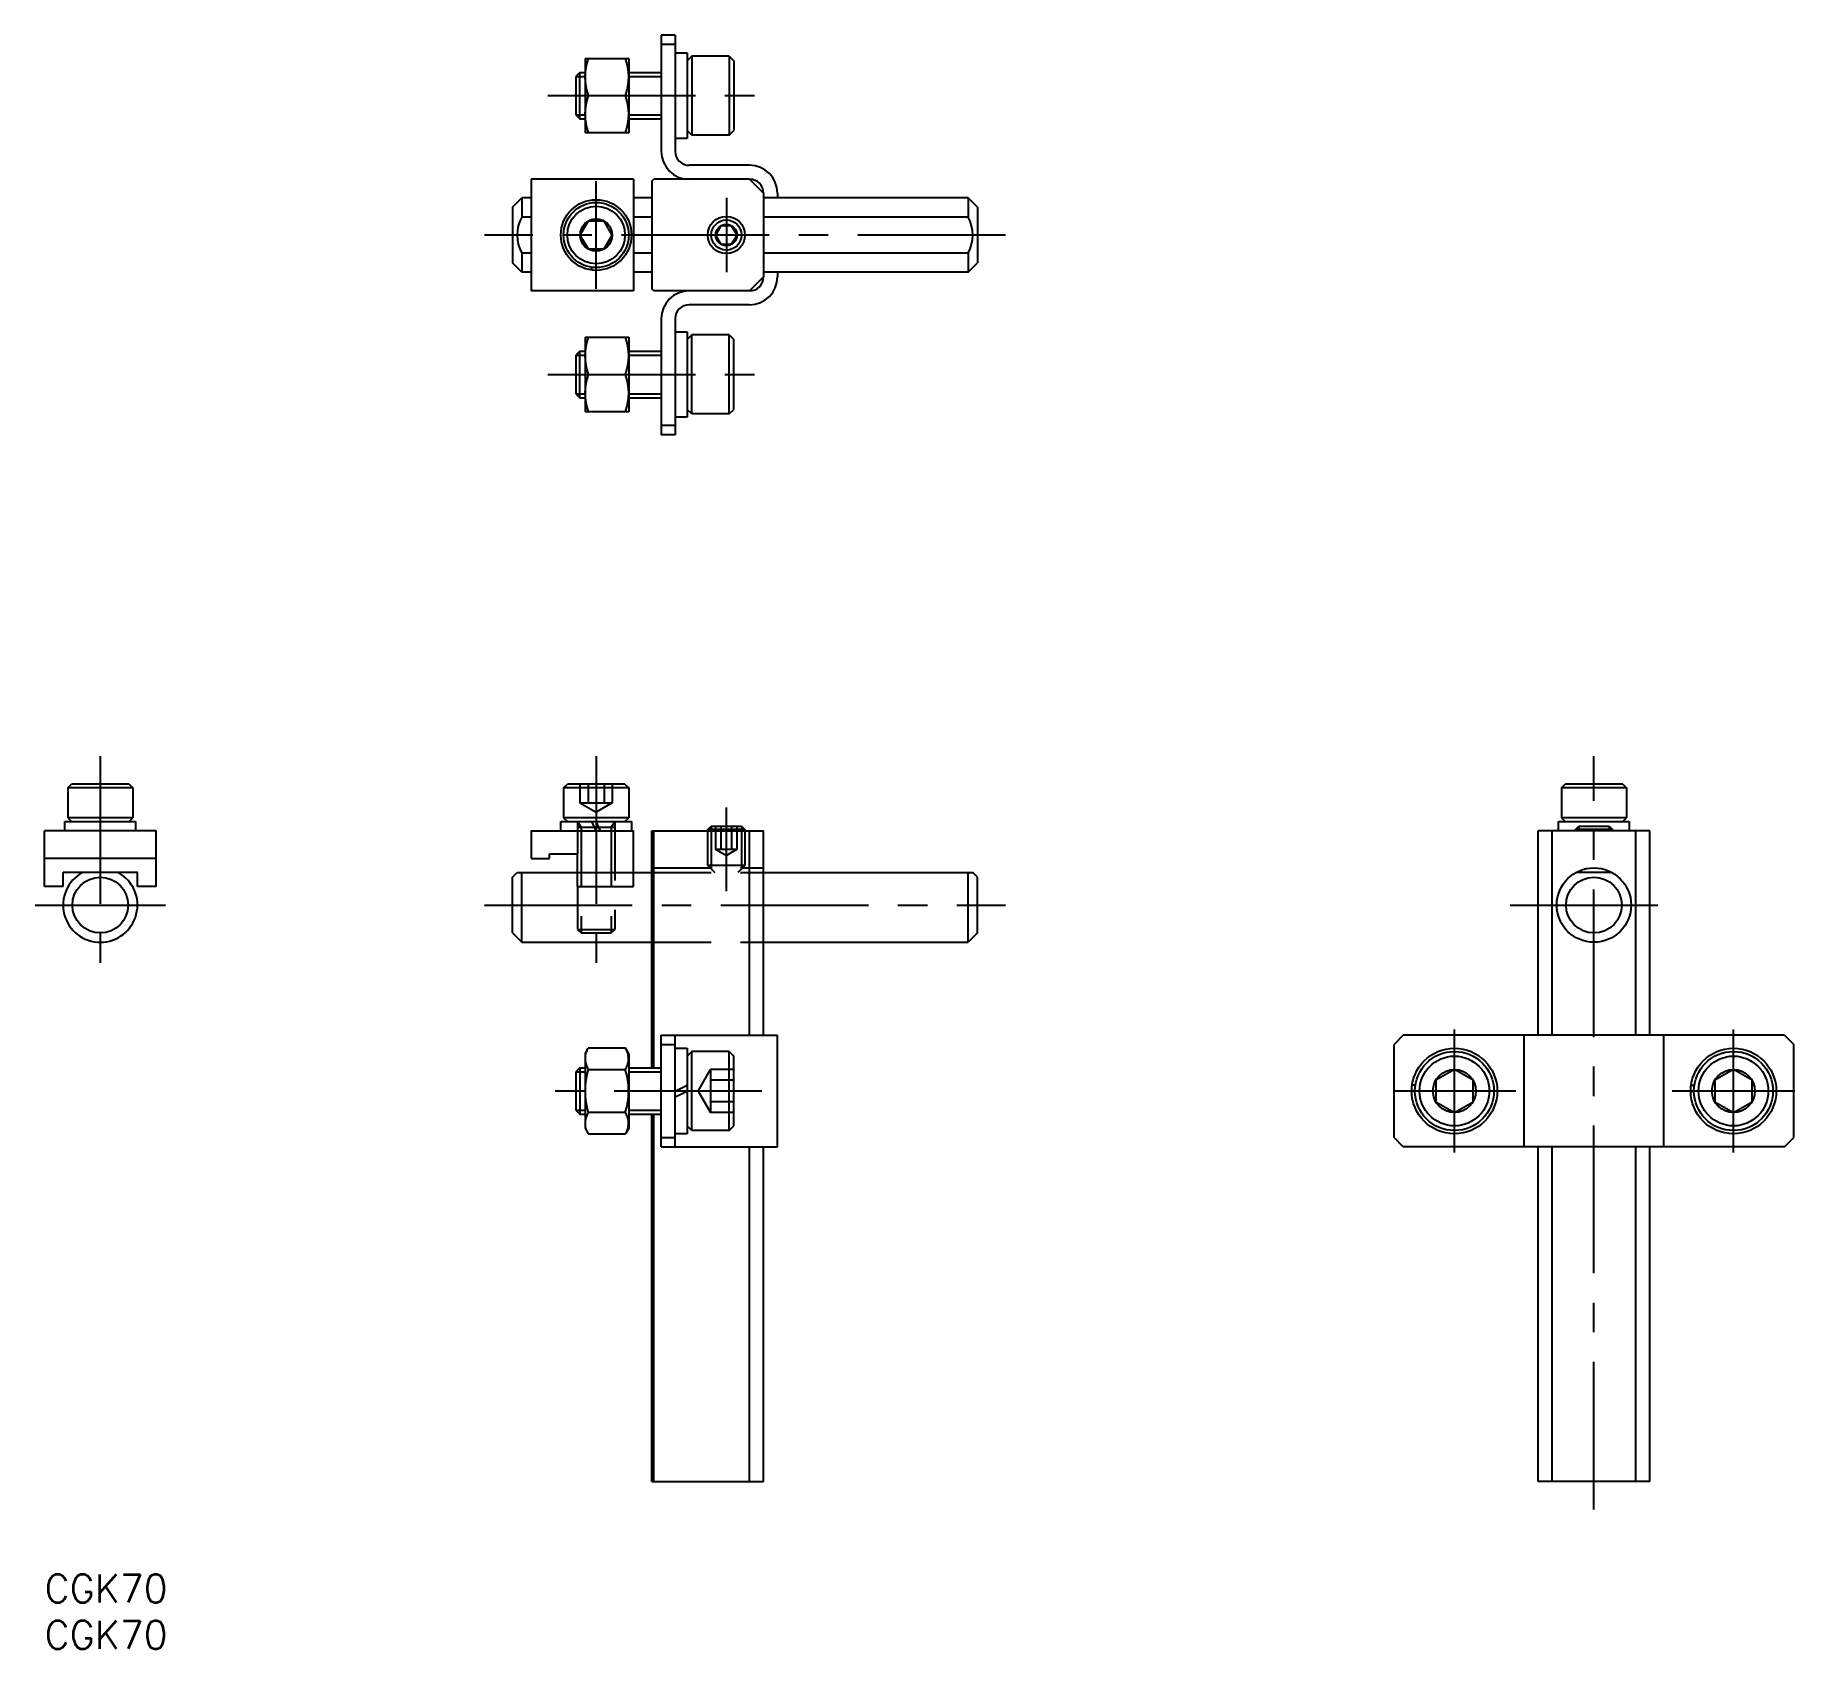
# Model space of a CAD drawing. Extents: x -1 to 188, y -8 to 166.
import ezdxf

# ---------------------------------------------------------------- set-up
doc = ezdxf.new("R2010")
doc.units = 0
doc.header["$LTSCALE"] = 0.5
doc.linetypes.add('CENTER', pattern=[50.8, 31.75, -6.35, 6.35, -6.35])
doc.linetypes.add('DASHED', pattern=[19.05, 12.7, -6.35])
doc.layers.get('0').update_dxf_attribs({"linetype": 'CONTINUOUS'})
for name, color, linetype in [('MSM_CENTER', 1, 'CENTER'), ('MSM_CONTINUOUS', 7, 'CONTINUOUS'), ('MSM_DASHED', 4, 'DASHED'), ('MSM_NARROW', 5, 'CONTINUOUS'), ('MSM_PART_NUMBER', 7, 'CONTINUOUS')]:
    doc.layers.add(name, color=color, linetype=linetype)
doc.styles.get("Standard").update_dxf_attribs({"font": 'txt.shx', "height": 3, "bigfont": 'bigfont.shx'})

# ---------------------------------------------------------------- blocks, each defined once
blk = doc.blocks.new('*U2')
at = {"layer": 'MSM_PART_NUMBER'}
blk.add_text('CGK70', height=3, dxfattribs=at).set_placement((0, -3))
blk = doc.blocks.new('*U3')
at = {"layer": 'MSM_PART_NUMBER'}
blk.add_text('CGK70', height=3, dxfattribs=at).set_placement((0, -8))

msp = doc.modelspace()

# ---------------------------------------------------------------- linework, layer by layer
for p, q in [((67.82, 165.57), (66.32, 165.57)), ((66.32, 165.57), (66.32, 153.07)), ((67.82, 165.57), (67.82, 153.07)), ((58.12, 163.07), (58.12, 155.07)), ((58.12, 163.07), (62.82, 163.07)), ((62.82, 163.07), (62.82, 155.07)), ((67.82, 164.57), (66.32, 164.57)), ((67.82, 163.67), (69.12, 163.67)), ((69.12, 163.67), (69.12, 154.47)), ((69.62, 163.32), (69.12, 162.82)), ((69.62, 163.32), (69.62, 154.82)), ((73.62, 163.32), (69.62, 163.32)), ((73.62, 163.32), (73.62, 154.82)), ((73.62, 163.32), (74.12, 162.82)), ((74.12, 162.82), (74.12, 155.32)), ((57.55, 161.57), (57.12, 161.13)), ((57.12, 161.13), (57.12, 157)), ((57.55, 161.57), (58.12, 161.57)), ((57.55, 156.57), (57.55, 161.57)), ((62.82, 161.57), (66.32, 161.57)), ((58.47, 159.07), (62.46, 159.07)), ((57.12, 157), (57.55, 156.57)), ((57.55, 156.57), (58.12, 156.57)), ((62.82, 156.57), (66.32, 156.57)), ((69.62, 154.82), (69.12, 155.32)), ((73.62, 154.82), (74.12, 155.32)), ((62.82, 155.07), (58.12, 155.07)), ((69.12, 154.47), (67.82, 154.47)), ((73.62, 154.82), (69.62, 154.82)), ((75.82, 151.57), (69.32, 151.57)), ((63.32, 150.07), (52.32, 150.07)), ((52.32, 150.07), (52.32, 138.07)), ((63.32, 150.07), (63.32, 138.07)), ((65.32, 149.87), (65.52, 150.07)), ((65.32, 149.87), (65.32, 138.27)), ((75.82, 150.07), (65.52, 150.07)), ((75.82, 150.07), (77.32, 148.57)), ((50.32, 147.07), (51.32, 148.07)), ((52.32, 148.07), (51.32, 148.07)), ((51.32, 148.07), (51.32, 146)), ((65.32, 148.07), (63.32, 148.07)), ((77.32, 148.57), (77.32, 139.57)), ((99.32, 148.07), (77.32, 148.07)), ((78.82, 148.57), (78.82, 148.07)), ((100.32, 147.07), (99.32, 148.07)), ((99.32, 148.07), (99.32, 146)), ((50.32, 147.07), (50.32, 141.07)), ((50.32, 146.57), (50.32, 141.57)), ((52.32, 146), (51.32, 146)), ((65.32, 146), (63.32, 146)), ((99.32, 146), (77.32, 146)), ((100.32, 147.07), (100.32, 141.07)), ((58.45, 145.57), (57.58, 144.07)), ((57.58, 144.07), (58.45, 142.57)), ((60.18, 145.57), (58.45, 145.57)), ((61.05, 144.07), (60.18, 145.57)), ((60.18, 142.57), (61.05, 144.07)), ((72.74, 145.07), (72.16, 144.07)), ((72.16, 144.07), (72.74, 143.07)), ((73.89, 145.07), (72.74, 145.07)), ((74.47, 144.07), (73.89, 145.07)), ((73.89, 143.07), (74.47, 144.07)), ((52.32, 142.13), (51.32, 142.13)), ((51.32, 142.13), (51.32, 140.07)), ((58.45, 142.57), (60.18, 142.57)), ((65.32, 142.13), (63.32, 142.13)), ((72.74, 143.07), (73.89, 143.07)), ((99.32, 142.13), (77.32, 142.13)), ((99.32, 142.13), (99.32, 140.07)), ((51.32, 140.07), (50.32, 141.07)), ((52.32, 140.07), (51.32, 140.07)), ((58.85, 140.29), (58.85, 140.6)), ((59.32, 140.27), (59.32, 140.57)), ((65.32, 140.07), (63.32, 140.07)), ((99.32, 140.07), (77.32, 140.07)), ((78.82, 140.07), (78.82, 139.57)), ((99.32, 140.07), (100.32, 141.07)), ((65.52, 138.07), (65.32, 138.27)), ((75.82, 138.07), (77.32, 139.57)), ((63.32, 138.07), (52.32, 138.07)), ((75.82, 138.07), (65.52, 138.07)), ((75.82, 136.57), (69.32, 136.57)), ((66.32, 135.07), (66.32, 122.57)), ((67.82, 135.07), (67.82, 122.57)), ((58.12, 133.07), (58.12, 125.07)), ((58.12, 133.07), (62.82, 133.07)), ((62.82, 133.07), (62.82, 125.07)), ((67.82, 133.67), (69.12, 133.67)), ((69.12, 133.67), (69.12, 124.47)), ((69.62, 133.32), (69.12, 132.82)), ((69.62, 124.82), (69.62, 133.32)), ((73.62, 133.32), (69.62, 133.32)), ((73.62, 124.82), (73.62, 133.32)), ((73.62, 133.32), (74.12, 132.82)), ((74.12, 125.32), (74.12, 132.82)), ((57.55, 131.57), (57.12, 131.13)), ((57.12, 131.13), (57.12, 127)), ((57.55, 131.57), (58.12, 131.57)), ((57.55, 126.57), (57.55, 131.57)), ((62.82, 131.57), (66.32, 131.57)), ((58.47, 129.07), (62.46, 129.07)), ((57.12, 127), (57.55, 126.57)), ((57.55, 126.57), (58.12, 126.57)), ((62.82, 125.07), (58.12, 125.07)), ((62.82, 126.57), (66.32, 126.57)), ((69.62, 124.82), (69.12, 125.32)), ((73.62, 124.82), (74.12, 125.32)), ((67.82, 123.57), (66.32, 123.57)), ((69.12, 124.47), (67.82, 124.47)), ((73.62, 124.82), (69.62, 124.82)), ((67.82, 122.57), (66.32, 122.57)), ((2.5, 84.6), (2.9, 85)), ((9.5, 84.6), (2.5, 84.6)), ((2.5, 84.6), (2.5, 81.4)), ((9.1, 85), (2.9, 85)), ((9.1, 85), (9.5, 84.6)), ((9.5, 84.6), (9.5, 81.4)), ((55.82, 84.6), (56.22, 85)), ((62.82, 84.6), (55.82, 84.6)), ((55.82, 84.6), (55.82, 81.4)), ((62.42, 85), (56.22, 85)), ((62.42, 85), (62.82, 84.6)), ((62.82, 84.6), (62.82, 81.4)), ((163.11, 84.6), (163.51, 85)), ((170.11, 84.6), (163.11, 84.6)), ((163.11, 84.6), (163.11, 81.4)), ((169.71, 85), (163.51, 85)), ((169.71, 85), (170.11, 84.6)), ((170.11, 84.6), (170.11, 81.4)), ((9.5, 81.4), (2.5, 81.4)), ((2.5, 81.4), (2.9, 81)), ((9.1, 81), (9.5, 81.4)), ((62.82, 81.4), (55.82, 81.4)), ((55.82, 81.4), (56.22, 81)), ((62.42, 81), (62.82, 81.4)), ((170.11, 81.4), (163.11, 81.4)), ((163.11, 81.4), (163.51, 81)), ((169.71, 81), (170.11, 81.4)), ((0, 74), (0, 80)), ((12, 80), (0, 80)), ((2.2, 81), (9.8, 81)), ((2.2, 80), (2.2, 81)), ((9.8, 81), (9.8, 80)), ((12, 74), (12, 80)), ((52.32, 80), (63.32, 80)), ((52.32, 80), (52.32, 77)), ((55.52, 81), (63.12, 81)), ((55.52, 80), (55.52, 81)), ((59.32, 80), (58.85, 81)), ((59.78, 80), (59.32, 81)), ((63.12, 81), (63.12, 80)), ((63.32, 74), (63.32, 80)), ((65.32, 54.5), (65.32, 80)), ((65.32, 80), (77.32, 80)), ((65.52, 54.5), (65.52, 80)), ((71.32, 80.12), (71.7, 80.5)), ((71.32, 80), (71.32, 80.12)), ((75.32, 80.12), (71.32, 80.12)), ((71.7, 80.5), (74.94, 80.5)), ((74.94, 80.5), (75.32, 80.12)), ((75.32, 80.12), (75.32, 80)), ((75.82, 58), (75.82, 80)), ((77.32, 58), (77.32, 80)), ((160.61, 58), (160.61, 80)), ((172.61, 80), (160.61, 80)), ((162.11, 58), (162.11, 80)), ((162.81, 81), (170.41, 81)), ((162.81, 80), (162.81, 81)), ((164.61, 80.12), (164.99, 80.5)), ((164.61, 80), (164.61, 80.12)), ((168.61, 80.12), (164.61, 80.12)), ((164.99, 80.5), (168.23, 80.5)), ((168.23, 80.5), (168.61, 80.12)), ((168.61, 80), (168.61, 80.12)), ((170.41, 81), (170.41, 80)), ((171.11, 58), (171.11, 80)), ((172.61, 58), (172.61, 80)), ((12, 77), (0, 77)), ((52.32, 77), (54.32, 77)), ((54.32, 77.5), (57.32, 77.5)), ((54.32, 77), (54.32, 77.5)), ((57.32, 74), (57.32, 77.5)), ((165.14, 75.72), (165.36, 75.5)), ((168.08, 75.72), (167.86, 75.5)), ((2, 74), (0, 74)), ((2, 74), (2, 75.5)), ((10, 75.5), (2, 75.5)), ((10, 74), (10, 75.5)), ((12, 74), (10, 74)), ((50.32, 75), (50.82, 75.5)), ((50.32, 69), (50.32, 75)), ((50.82, 75.5), (57.32, 75.5)), ((51.32, 68), (51.32, 75.5)), ((57.32, 74), (63.32, 74)), ((63.32, 75.5), (65.32, 75.5)), ((77.32, 75.5), (99.82, 75.5)), ((99.32, 68), (99.32, 75.5)), ((100.32, 75), (99.82, 75.5)), ((100.32, 69), (100.32, 75)), ((168.54, 75.5), (164.67, 75.5)), ((50.32, 69), (51.32, 68)), ((100.32, 69), (99.32, 68)), ((51.32, 68), (65.32, 68)), ((77.32, 68), (99.32, 68)), ((66.32, 46), (66.32, 58)), ((66.32, 58), (78.82, 58)), ((66.32, 57), (67.82, 57)), ((67.82, 46), (67.82, 58)), ((78.82, 46), (78.82, 58)), ((146.11, 58), (145.11, 57)), ((145.11, 47), (145.11, 57)), ((187.11, 58), (146.11, 58)), ((159.11, 46), (159.11, 58)), ((174.11, 46), (174.11, 58)), ((187.11, 58), (188.11, 57)), ((188.11, 47), (188.11, 57)), ((58.12, 56), (58.47, 56.62)), ((58.12, 56), (58.12, 48)), ((62.46, 56.62), (58.47, 56.62)), ((62.82, 56), (62.46, 56.62)), ((62.82, 56), (62.82, 48)), ((67.82, 56.6), (69.12, 56.6)), ((69.12, 56.6), (69.12, 47.4)), ((69.62, 56.25), (69.12, 55.75)), ((69.62, 47.75), (69.62, 56.25)), ((73.62, 56.25), (69.62, 56.25)), ((73.62, 47.75), (73.62, 56.25)), ((73.62, 56.25), (74.12, 55.75)), ((74.12, 48.25), (74.12, 55.75)), ((57.55, 54.5), (57.12, 54.07)), ((57.12, 54.07), (57.12, 49.93)), ((57.55, 54.5), (58.12, 54.5)), ((57.55, 54.5), (57.55, 49.5)), ((58.47, 54.31), (62.46, 54.31)), ((62.82, 54.5), (66.32, 54.5)), ((151.61, 54.31), (149.61, 53.15)), ((149.61, 53.15), (149.61, 50.85)), ((153.61, 53.15), (151.61, 54.31)), ((153.61, 50.85), (153.61, 53.15)), ((181.61, 54.31), (179.61, 53.15)), ((179.61, 53.15), (179.61, 50.85)), ((183.61, 53.15), (181.61, 54.31)), ((183.61, 50.85), (183.61, 53.15)), ((67.82, 52), (69.12, 52.61)), ((67.82, 51.39), (69.12, 52)), ((147.36, 52), (147.01, 52)), ((147.4, 52.61), (147.05, 52.61)), ((177.01, 52), (177.36, 52)), ((177.05, 52.61), (177.4, 52.61)), ((57.12, 49.93), (57.55, 49.5)), ((57.55, 49.5), (58.12, 49.5)), ((62.46, 49.69), (58.47, 49.69)), ((62.82, 49.5), (66.32, 49.5)), ((65.32, 10), (65.32, 49.5)), ((65.52, 10), (65.52, 49.5)), ((149.61, 50.85), (151.61, 49.69)), ((151.61, 49.69), (153.61, 50.85)), ((179.61, 50.85), (181.61, 49.69)), ((181.61, 49.69), (183.61, 50.85)), ((58.12, 48), (58.47, 47.38)), ((58.47, 47.38), (62.46, 47.38)), ((62.82, 48), (62.46, 47.38)), ((69.12, 47.4), (67.82, 47.4)), ((69.62, 47.75), (69.12, 48.25)), ((73.62, 47.75), (69.62, 47.75)), ((73.62, 47.75), (74.12, 48.25)), ((66.32, 47), (67.82, 47)), ((66.32, 46), (78.82, 46)), ((75.82, 10), (75.82, 46)), ((77.32, 10), (77.32, 46)), ((146.11, 46), (145.11, 47)), ((187.11, 46), (146.11, 46)), ((160.61, 10), (160.61, 46)), ((162.11, 10), (162.11, 46)), ((171.11, 10), (171.11, 46)), ((172.61, 10), (172.61, 46)), ((187.11, 46), (188.11, 47)), ((65.32, 10), (77.32, 10)), ((172.61, 10), (160.61, 10))]:
    msp.add_line(p, q)
for centre, radius in [((59.32, 144.07), 3.8), ((59.32, 144.07), 3.5), ((59.32, 144.07), 3.1), ((59.32, 144.07), 1.73), ((73.32, 144.07), 2), ((73.32, 144.07), 1.62), ((73.32, 144.07), 1.15), ((166.61, 72), 4), ((166.61, 72), 3), ((151.61, 52), 4.6), ((151.61, 52), 4.25), ((151.61, 52), 3.75), ((181.61, 52), 4.6), ((181.61, 52), 4.25), ((181.61, 52), 3.75), ((151.61, 52), 2.31), ((181.61, 52), 2.31)]:
    msp.add_circle(centre, radius)
for centre, radius, start, end in [((63.89, 161.07), 5.78, 159.7438, 200.2562), ((57.04, 161.07), 5.78, 339.7438, 20.2562), ((63.89, 157.07), 5.78, 159.7438, 200.2562), ((57.04, 157.07), 5.78, 339.7438, 20.2562), ((69.32, 153.07), 3, 180, 270), ((69.32, 153.07), 1.5, 180, 270), ((75.82, 148.57), 3, 0, 90), ((75.82, 148.57), 1.5, 0, 90), ((54.82, 144.07), 4, 151.045, 208.955), ((95.82, 144.07), 4, 331.045, 28.955), ((75.82, 139.57), 3, 270, 0), ((75.82, 139.57), 1.5, 270, 0), ((69.32, 135.07), 3, 90, 180), ((69.32, 135.07), 1.5, 90, 180), ((63.89, 131.07), 5.78, 159.7438, 200.2562), ((57.04, 131.07), 5.78, 339.7438, 20.2562), ((63.89, 127.07), 5.78, 159.7438, 200.2562), ((57.04, 127.07), 5.78, 339.7438, 20.2562), ((6, 72), 4, 118.955, 61.045), ((60.16, 55.46), 2.04, 154.3842, 214.3842), ((60.77, 55.46), 2.04, 325.6158, 25.6158), ((65.76, 52), 7.64, 162.412, 197.588), ((55.17, 52), 7.64, 342.412, 17.588), ((60.16, 48.54), 2.04, 145.6158, 205.6158), ((60.77, 48.54), 2.04, 334.3842, 34.3842)]:
    msp.add_arc(centre, radius, start, end)
at = {"layer": 'MSM_CENTER'}
for p, q in [((54.12, 159.07), (77.12, 159.07)), ((59.32, 138.27), (59.32, 149.87)), ((73.32, 148.07), (73.32, 140.07)), ((103.32, 144.07), (47.32, 144.07)), ((54.12, 129.07), (77.12, 129.07)), ((6, 88), (6, 65)), ((59.32, 88), (59.32, 65)), ((166.61, 7), (166.61, 88)), ((73.32, 73.5), (73.32, 82.5)), ((-1, 72), (13, 72)), ((47.32, 72), (103.32, 72)), ((157.61, 72), (175.61, 72)), ((151.61, 45.4), (151.61, 58.6)), ((181.61, 45.4), (181.61, 58.6)), ((77.12, 52), (54.12, 52)), ((158.21, 52), (145.01, 52)), ((188.21, 52), (175.01, 52))]:
    msp.add_line(p, q, dxfattribs=at)
at = {"layer": 'MSM_CONTINUOUS'}
msp.add_circle((6, 72), 3, dxfattribs=at)
at = {"layer": 'MSM_DASHED'}
for p, q in [((57.58, 85), (57.58, 83)), ((58.45, 85), (58.45, 83)), ((60.18, 85), (60.18, 83)), ((61.05, 85), (61.05, 83)), ((57.58, 83), (59.32, 82)), ((57.58, 83), (61.05, 83)), ((61.05, 83), (59.32, 82)), ((57.32, 81), (57.7, 80.34)), ((57.32, 81), (57.32, 77.5)), ((61.32, 80.34), (57.32, 80.34)), ((57.7, 80.34), (57.7, 69)), ((61.32, 81), (60.94, 80.34)), ((60.94, 80.34), (60.94, 69)), ((61.32, 81), (61.32, 69.38)), ((71.32, 76.25), (71.32, 80)), ((71.7, 80), (71.7, 75.87)), ((72.16, 80.5), (72.16, 78)), ((72.74, 80.5), (72.74, 78)), ((73.89, 80.5), (73.89, 78)), ((74.47, 78), (74.47, 80.5)), ((74.94, 80), (74.94, 75.87)), ((75.32, 80), (75.32, 76.25)), ((72.16, 78), (73.32, 77.33)), ((72.16, 78), (74.47, 78)), ((74.47, 78), (73.32, 77.33)), ((65.32, 76), (77.32, 76)), ((75.32, 76.25), (71.32, 76.25)), ((71.32, 76.25), (72.07, 75.5)), ((75.32, 76.25), (74.57, 75.5)), ((57.32, 75.5), (63.32, 75.5)), ((57.32, 74), (57.32, 69.38)), ((65.32, 75.5), (77.32, 75.5)), ((57.32, 69.38), (61.32, 69.38)), ((57.32, 69.38), (57.7, 69)), ((57.7, 69), (60.94, 69)), ((60.94, 69), (61.32, 69.38)), ((65.32, 68), (77.32, 68)), ((70.28, 52), (71.62, 54.31)), ((74.12, 54.31), (71.62, 54.31)), ((71.62, 54.31), (71.62, 49.69)), ((74.12, 53.15), (71.62, 53.15)), ((70.28, 52), (71.62, 49.69)), ((74.12, 50.85), (71.62, 50.85)), ((74.12, 49.69), (71.62, 49.69))]:
    msp.add_line(p, q, dxfattribs=at)
at = {"layer": 'MSM_NARROW'}
for p, q in [((57.12, 161.13), (58.12, 161.13)), ((62.82, 161.13), (66.32, 161.13)), ((57.12, 157), (58.12, 157)), ((62.82, 157), (66.32, 157)), ((57.12, 131.13), (58.12, 131.13)), ((62.82, 131.13), (66.32, 131.13)), ((57.12, 127), (58.12, 127)), ((62.82, 127), (66.32, 127)), ((71.7, 80.5), (71.7, 80)), ((74.94, 80.5), (74.94, 80)), ((164.99, 80.5), (164.99, 80)), ((168.23, 80.5), (168.23, 80)), ((57.12, 54.07), (58.12, 54.07)), ((62.82, 54.07), (66.32, 54.07)), ((57.12, 49.93), (58.12, 49.93)), ((62.82, 49.93), (66.32, 49.93))]:
    msp.add_line(p, q, dxfattribs=at)

# ---------------------------------------------------------------- block references
at = {"layer": 'MSM_CONTINUOUS'}
for name in ['*U2', '*U3']:
    msp.add_blockref(name, (0, 0), dxfattribs=at)

doc.saveas('drawing.dxf')
